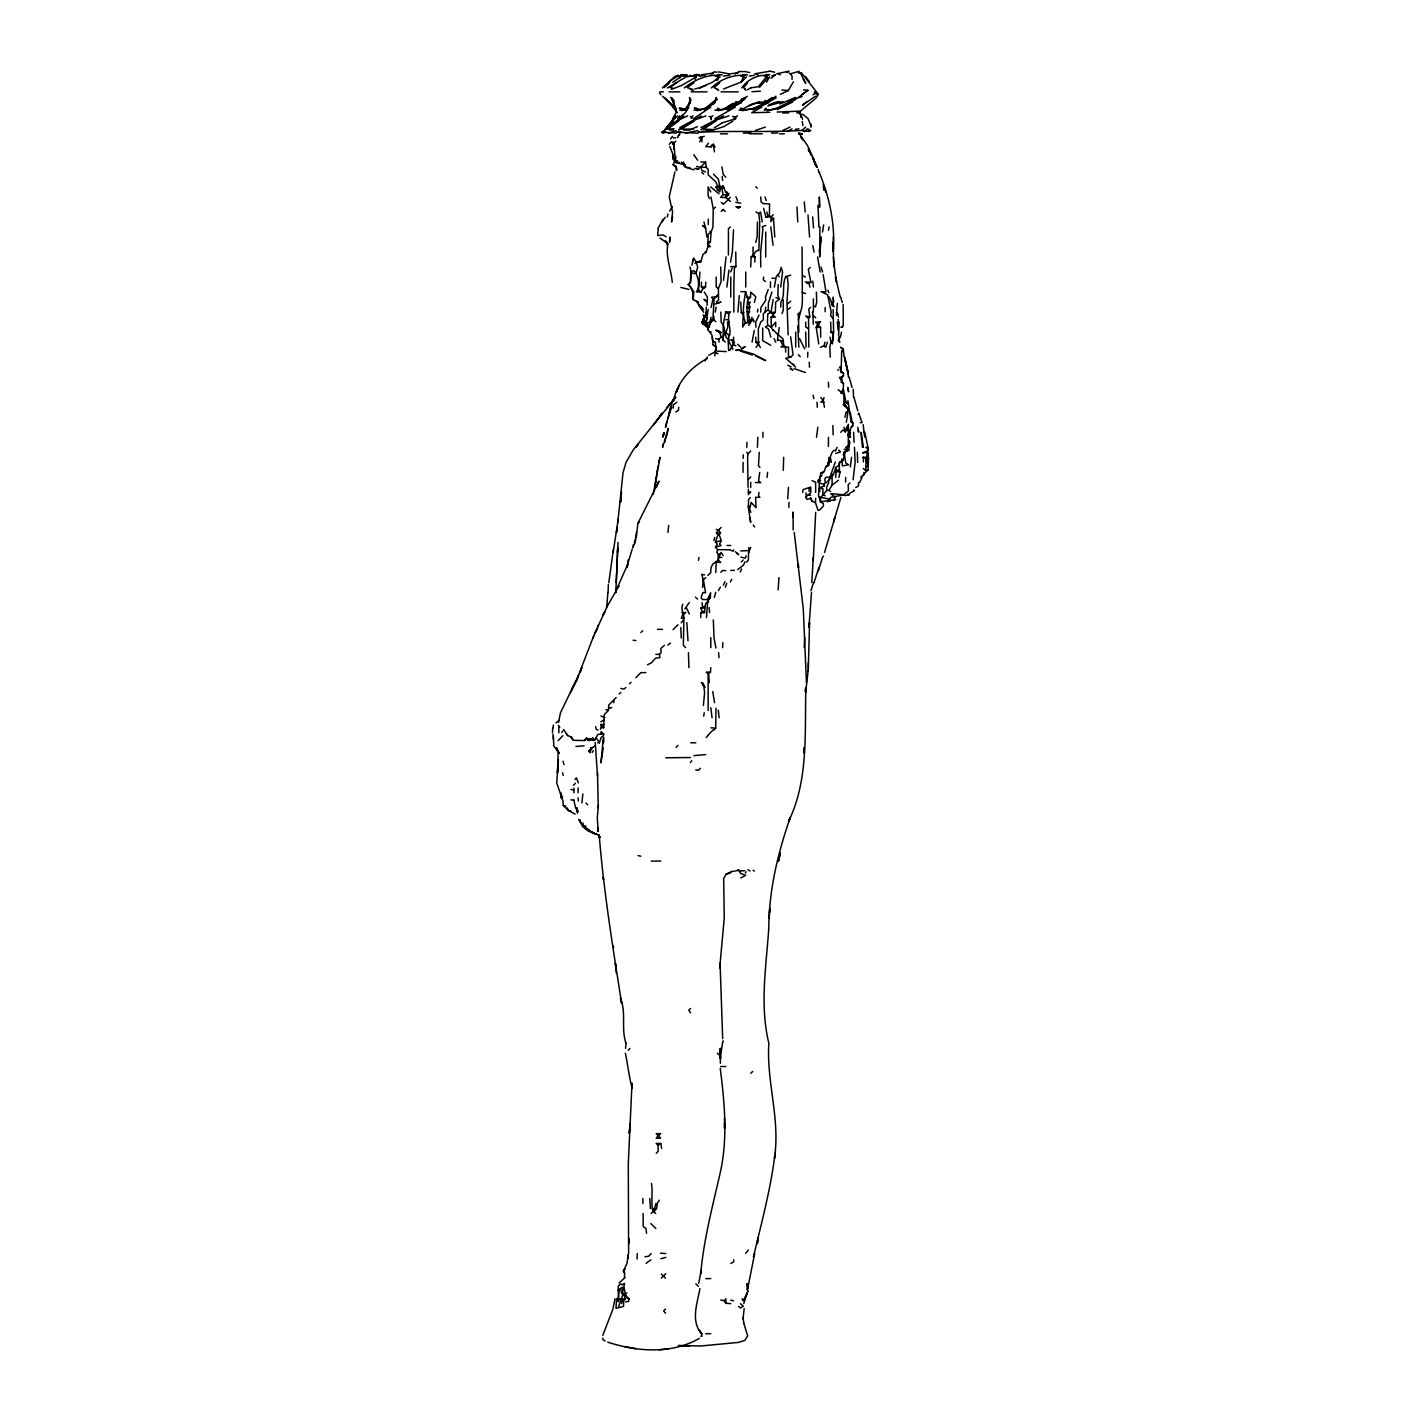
<?xml version="1.0" encoding="UTF-8"?>
<svg xmlns="http://www.w3.org/2000/svg" width="1421" height="1421" viewBox="0 0 1421 1421"><rect width="100%" height="100%" fill="white"/><g stroke="black" fill="none" stroke-linecap="round" stroke-linejoin="round"><path stroke-width="1.5" d="M597.513 772.829L598.277 807.874M708.315 219.083L708.297 224.607M698.723 1283.376L701.175 1270.267L700.748 1273.607C703.715 1239.822 712.436 1206.749 720.074 1173.444C727.978 1138.967 724.639 1103.016 720.234 1068.29M833.345 236.987L833.274 251.641C835.299 224.163 829.544 197.253 819.082 171.977M724.461 1123.372L724.586 1128.381L724.461 1118.363M808.229 670.907L808.229 669.824L805.618 692.702L805.849 687.693C804.623 732.224 808.762 780.165 788.602 821.285L790.147 817.892C777.784 853.275 768.956 890.274 768.797 928.073C766.239 966.458 759.578 1005.322 768.85 1043.245C766.363 1079.96 779.401 1116.444 775.049 1153.408C770.928 1188.436 761.478 1222.806 753.45 1256.875L754.658 1253.571L747.695 1288.616L746.966 1283.607L747.766 1289.078M808.229 670.748L809.597 622.593L808.922 627.389L811.498 592.539M642.86 1203.498L642.878 1198.489M676.218 170.271L676.076 166.364L673.128 164.747L674.46 161.71L672.719 154.871M698.546 302.105L693.253 299.636L693.785 291.216M710.784 707.729L712.063 717.747M802.048 247.005L802.385 300.506L801.924 307.096L798.353 319.903M805.707 332.105L806.062 347.221M689.984 267.041L691.015 271.482L694.123 270.772C698.404 275.727 700.446 286.669 696.361 291.909L701.086 292.033L702.951 288.658L701.423 287.024L701.459 282.069M714.053 729.968L715.74 728.085L715.953 708.226M792.048 79.416L792.065 76.059L789.419 73.039M816.489 437.313L817.839 427.295M790.627 336.795L793.06 354.806L790.751 357.133L788.46 356.12L788.513 347.168L785.44 346.937L783.61 345.108L783.273 339.317L778.264 334.788L779.223 327.523M808.3 667.959L808.354 662.648M757.446 221.978L757.127 236.987L755.741 242.387M811.782 582.539L813.274 557.494M822.883 488.451L823.008 494.934L820.823 497.279L820.326 500.405M753.041 247.005L753.077 255.141L751.141 256.899L750.732 267.041M827.875 462.34L827.839 464.933L825.974 466.905M840.166 367.506L840.735 371.858L843.488 373.297L843.488 375.606L841.818 377.258L841.978 382.018L843.488 383.546L843.204 390.171L841.374 392.001L843.204 390.171M844.145 405.66L844.181 402.25M855.708 487.563L858.479 485.964L858.533 482.376M868.355 453.548L866.188 452.198L868.355 453.548L868.124 469.854L860.753 477.332M725.296 341.999L723.111 340.241L723.182 324.361L721.211 322.46L720.767 312.105M735.9 345.836L733.858 345.179L733.52 337.15M783.664 457.331L783.291 470.369M819.402 206.951L819.331 196.933L819.757 206.951M828.905 457.331C827.484 481.399 829.1 446.709 835.619 450.777L837.04 447.313M840.646 432.304L843.097 429.906L845.264 431.86L848.355 424.275L848.284 445.714L844.891 452.18L843.186 459.889L840.237 461.985L843.186 459.889M868.551 457.331L868.231 464.223L866.046 459.853L868.267 448.876L864.821 432.304M833.257 242.103L833.594 262.032L836.56 282.069L835.477 277.059L840.237 297.096M830.006 337.15L830.859 342.088L832.493 343.811L833.612 332.105L833.15 309.618M603.339 738.227L600.941 762.811L603.215 747.961M603.623 742.615L603.73 737.392M673.27 408.147L673.323 404.807L676.805 402.25M705.793 315.426L706.361 307.096M762.882 437.313L762.97 432.304M788.477 487.385L787.731 498.753M602.877 1337.996L602.841 1339.648L605.044 1340.927M661.689 1148.399L660.712 1143.461L656.165 1143.461L658.03 1145.166L658.154 1151.436L656.236 1153.23M737.908 312.105L739.293 295.639M615.808 592.539L618.028 542.467M643.091 1213.498L643.198 1226.554L646.04 1228.579L646.555 1233.321M615.932 592.539L616.021 589.2M628.153 562.503L632.256 548.986M628.633 1298.972L628.597 1301.707M691.903 265.123L693.661 258.338L696.148 261.659L700.713 262.015L703.058 254.288L706.13 252.387L707.871 246.632L708.138 234.074L711.104 232.227L712.933 226.987L713.253 208.958L710.944 196.951M578.027 792.847L578.169 787.856M743.023 472.358L743.112 462.34M624.441 1278.19L624.601 1273.127L623.357 1271.031L626.945 1263.589L628.615 1252.789L628.295 1163.426L632.008 1083.299L632.167 1088.308C628.97 1076.727 627.904 1064.933 625.364 1053.263M629.912 1128.381L629.201 1133.39L630.036 1123.372M637.105 1258.988L637.247 1253.571M553.053 734.248L553.817 744.551M702.613 587.53L703.111 579.928L701.832 574.084M716.521 301.856L718.564 300.026L718.387 288.57L721.033 281.997L720.767 267.041M608.081 592.539L608.348 584.617M759.276 452.322L758.477 465.786L759.933 467.42M558.151 762.811L558.364 759.542L557.441 772.829L558.151 752.793M616.234 582.539L617.744 547.476L617.389 552.485M815.672 512.43L813.238 560.709M788.868 507.421L789.028 502.412M833.168 434.844L832.848 425.536M863.435 457.331L863.382 461.949M851.552 457.331L850.309 466.976M553.355 727.747L553.231 725.083M669.717 241.996L669.895 236.987L669.504 241.996M750.732 450.972L747.979 453.85L747.588 457.331L748.068 487.385M828.407 446.478L828.479 437.313M843.168 349.122L840.628 347.363L843.168 349.122L841.676 351.733L841.108 371.858M733.858 312.105L733.875 282.069L734.426 267.894L735.954 266.544L735.758 252.014M743.13 458.379L743.254 454.756M765.262 109.95L766.079 108.156L764.125 110.11M658.225 229.243L657.639 235.513L663.074 234.945L666.165 236.756M740.75 302.105L741.229 312.531L743.219 314.485L742.668 327.132L745.386 322.62C741.673 312.886 744.053 301.678 745.563 291.66L740.874 291.66M780.715 307.096L780.946 301.696C785.564 295.497 781.71 284.307 785.777 276.562L790.698 275.159M667.959 532.449L668.652 525.415M778.175 589.804L778.957 577.53M708.226 309.423L706.042 322.372L707.178 327.132L708.866 327.132L710.891 322.194L713.626 319.92L714.07 316.865M710.784 667.657L710.482 672.186L706.184 672.186L708.12 673.536L708.155 710.5M807.608 357.186L807.839 352.177M708.244 599.964L710.322 597.761L710.642 592.77L707.836 598.898L706.486 617.584M819.313 496.906L821.072 502.146L823.416 503.638L823.416 506.089L819.349 510.192L817.928 510.192L815.459 502.697L815.672 498.167M769.525 913.046L769.773 908.037L769.241 918.055M703.697 288.658L705.527 287.024L705.793 282.069M748.636 299.138L750.483 297.309L750.732 292.087L755.812 296.776L754.373 302.442M746.753 447.313L747.002 442.322M760.715 312.194L760.963 307.327L765.724 300.346L765.546 296.794L768.175 289.511M628.206 1255.382L627.78 1258.58M750.892 512.43L748.512 505.503L748.547 499.464L750.43 497.634M754.8 262.032L755.066 256.899L753.077 255.141M806.453 682.684L803.291 608.881L794.232 532.449M626.856 1292.897L625.329 1294.282L626.732 1297.657L629.308 1299.06L622.505 1292.755L624.636 1283.376L622.078 1284.886L620.888 1283.785L618.313 1286.023L618.295 1301.565L619.219 1299.096L625.4 1298.883L623.872 1294.868L621.67 1293.376L620.622 1288.758M701.086 292.033L698.528 290.168L699.931 272.05M603.659 734.284L601.083 731.549L600.905 733.858L597.815 734.533L594.795 739.95L593.196 740.519M722.579 647.639L722.88 642.629M868.124 469.854L865.62 470.511L866.259 458.006L862.618 457.562M655.88 480.707L659.948 457.331L658.953 462.34M581.917 802.865L582.876 793.913M607.904 592.539L606.66 607.566L593.694 635.898L577.512 677.924L578.542 675.419L560.478 712.738L558.489 722.49M613.144 552.485L618.259 519.002M813.54 582.539L810.911 590.834M771.088 317.167L775.28 317.167L773.326 315.515L771.088 317.167L771.337 327.256L772.9 330.471M707.107 305.302L707.356 297.096L704.319 292.087M617.815 522.431L623.002 472.838L626.039 462.34L633.34 449.8L657.87 419.177L653.482 424.968M708.191 243.79L710.376 242.085L711.104 232.227L709.932 231.25M678.723 407.259L678.474 410.243L675.757 412.054M728.795 313.473L730.66 311.963L725.705 311.963L723.307 324.361L726.149 337.381L728.067 339.193L728.636 350.507M723.129 555.593L721.175 552.449L719.292 554.812L718.316 560.069L712.738 564.137L710.944 567.796L710.784 572.521L707.924 575.381M769.027 310.755L773.006 314.272L775.28 312.407L775.706 302.105L779.419 299.067L777.891 295.728L778.193 284.555M835.655 477.367L836.099 471.896L838.07 469.925L840.148 471.754L838.852 477.367M636.271 537.422L637.905 523.354L658.989 481.151L656.378 487.385M726.895 287.078L728.92 270.203M846.312 422.286L848.355 409.39L844.056 402.729L843.825 393.99L838.141 389.763M793.202 529.997L793.025 512.04L793.113 517.102M621.119 497.403L620.515 502.412L621.545 492.394M655.667 482.376L657.372 469.463M773.166 214.678L771.319 216.845L770.893 221.747L772.669 218.781L769.365 215.495L765.883 217.076L763.61 208.301M741.975 109.683L740.501 108.067L740.998 109.524C753.645 110.66 766.256 103.555 776.008 96.184M720.376 1063.281L720.269 1048.254L720.11 1058.272L722.614 1042.801M785.777 276.562L787.483 277.912L788.158 284.484L786.968 302.034L788.14 334.876M613.339 549.714L608.792 582.788M557.743 767.82L558.169 763.272L556.712 782.847L562.876 800.876L563.284 805.529L568.329 810.467L575.185 814.144M669.255 144.356L671.529 141.656L673.217 144.551L673.128 141.851M716.22 529.429L718.529 529.891L720.5 533.017L719.15 534.722L721.264 540.602L719.541 544.119L721.033 545.611L715.474 547.156L716.433 548.346L717.747 549.643L729.772 549.767L733.112 551.277L733.787 549.838M762.704 328.002L762.686 340.649L770.715 345.267M767.109 477.367L767.589 472.358M552.449 732.756L552.733 727.747M728.387 255.034L728.458 228.639L730.376 226.969M822.546 231.996L823.612 224.962M839.243 340.472L839.545 337.097M723.52 280.292L726.024 256.828M757.411 447.313L757.819 437.313M806.506 499.055L805.991 492.785M598.401 805.245L597.282 817.892L598.17 831.463M774.374 287.078L776.257 276.669L779.738 272.441L781.195 267.397L782.58 272.05L780.715 287.078M760.395 347.523L758.494 344.042L758.317 328.873L760.803 321.821L763.343 319.956L763.308 313.917L765.244 311.821L765.724 307.096M819.242 252.014L821.178 236.987L819.633 257.023L819.917 226.987M628.224 559.767L627.141 567.512L627.833 564.048L617.14 588.134L618.988 585.878L606.501 607.566M729.524 335.782C731.46 328.322 727.001 321.004 729.151 313.775M655.223 487.385L656.2 477.367L653.234 494.384M758.832 250.931L759.72 221.978L758.778 213.63L760.555 211.96L762.224 221.978M763.61 277.059L763.326 279.777L765.422 281.553M830.663 322.123L831.001 332.105L832.884 333.757L832.564 340.347L830.859 342.088L829.811 347.168L830.237 357.186M759.702 472.358L758.583 480.973L760.803 482.643L755.386 482.536M636.466 532.449L635.098 542.751L632.7 547.476M703.377 705.42L704.603 692.844L703.608 684.123M863.648 475.644L864.021 472.358M802.723 492.394L803.025 489.641L810.734 487.03L810.734 492.785L805.565 497.172M753.361 318.961L750.714 321.928L747.712 322.034L746.949 306.847L747.961 299.138L745.563 291.66M743.769 1303.608L746.931 1293.625L745.048 1298.634M728.547 194.02L725.616 192.172L723.076 185.547L721.033 187.039L719.701 192.03L715.758 187.217L719.648 185.796L721.868 188.016L723.076 194.659L720.66 197.341L726.131 197.643L726.841 191.835L728.547 194.926L725.953 195.778L726.131 197.643L727.836 199.331M838.621 335.853L839.207 322.123M733.538 229.705L732.366 252.014L730.501 262.228M667.39 247.005C666.342 258.959 671.209 270.558 672.275 282.317M746.593 562.077L748.334 560.123L748.849 547.476M625.506 1048.254L626.164 1043.245M752.082 342.159L754.285 330.382M716.06 350.454L715.438 342.425L712.72 340.933L711.974 335.214L707.995 329.761L707.622 325.267M618.615 1306.521L622.735 1294.868M849.048 435.59L849.509 432.144M573.995 792.847L573.906 788.175M669.806 146.434L672.772 153.965L673.057 159.507M698.546 560.3L698.954 557.494M757.464 312.105L757.908 309.139M703.715 716.148L704.23 712.738M804.179 647.496L804.783 637.62M805.085 691.032L805.583 687.693M758.974 492.394L758.477 495.574L759.88 497.314L755.563 497.314L756.079 507.706L751.176 502.412L750.075 507.51L748.068 506.196L750.732 522.431L749.595 517.422M813.896 582.93L818.905 567.512M716.184 277.059L716.22 286.971L718.387 288.57M711.086 317.256L708.866 327.132L705.207 325.409L707.48 317.114M832.138 474.028L832.102 485.058L828.887 490.44L826.756 490.44L823.008 494.934M693.253 299.636L692.595 291.909L690.57 286.598L688.297 284.609L690.215 282.459L691.015 271.482M614.991 1298.812L612.877 1309.221L602.806 1335.367M853.097 479.765L855.14 462.34L854.483 447.313M688.297 284.395L690.588 282.459L691.423 272.388L694.496 273.827M685.597 109.932L690.464 102.365L685.863 108.618L681.654 110.607C687.089 109.293 691.405 103.005 689.451 97.445L690.819 100.749L690.091 99.861M744.16 1308.652L743.041 1318.795L742.934 1317.533L743.982 1323.679M681.956 612.611L685.899 612.469L683.661 614.298L683.874 617.993L681.316 618.242L682.808 614.298L681.814 607.442L682.773 604.227M828.514 230.273L829.082 226.987M699.896 1288.616C697.374 1303.359 690.286 1321.37 701.85 1333.982L699.31 1330.287L702.063 1333.982M667.515 432.304L668.207 428.36L664.371 441.7M715.243 312.105L716.131 307.096M672.044 402.782L665.472 427.295L666.786 422.286M670.517 407.259L668.652 415.341M773.166 299.494L770.964 312.389L767.82 313.846L767.393 322.123L767.784 325.143L771.337 327.256L775.706 322.123L775.706 326.794M773.308 218.781L773.486 217.875L774.782 236.987M837.342 303.384L836.454 315.444M851.765 427.224L853.204 423.245L851.126 421.859L847.893 400.704M769.365 215.495L769.578 203.931L762.988 203.54L761.088 201.889L760.732 196.933M714.674 355.872L715.367 352.479L718.014 353.811M818.78 482.625L819.775 477.705M675.828 156.381L675.348 162.367L685.49 165.085L681.298 162.047M674.922 171.888L669.22 196.933L672.577 211.96L671.529 221.978L672.648 216.845M663.216 444.507L662.612 447.313L663.056 444.08L664.779 442.375M667.16 433.973L664.513 442.002M673.625 400.278C677.302 381.894 690.926 367.08 707.161 358.554M818.389 570.745L822.191 558.364M591.083 747.783L589.928 752.793L591.225 747.783L589.2 751.833L591.9 747.641L589.058 750.963L591.9 747.641M827.431 342.159L825.725 347.328L824.109 345.765L824.944 342.159M847.165 427.17L849.403 434.187L851.001 427.224L853.204 425.501M824.571 486.124L823.825 484.366L828.78 480.493L835.335 462.02M740.909 82.507L743.574 76.556L744.551 77.889L742.259 81.334M840.344 337.15L841.534 332.141M655.632 1213.463L653.838 1211.758L655.916 1203.498M844.891 417.277L846.028 412.499L848.355 410.989M662.648 133.13L662.31 132.189L663.98 133.13L663.873 130.643L661.706 132.224L662.914 132.224M738.689 72.56L734.781 73.821L739.311 71.476L743.361 71.636M663.927 432.712L662.825 436.886M621.51 1303.643L622.309 1300.41L620.853 1299.078L616.625 1299.096L615.968 1308.368L623.57 1306.396L623.588 1300.41L625.4 1298.883M817.643 481.914L818.141 479.943L820.663 480.778M600.408 729.186L601.314 727.534L603.73 727.747L604.227 714.621L608.437 710.447L608.739 705.065L616.181 697.498M715.367 100.749L716.326 97.445L716.326 99.967M812.759 312.105L813.327 324.237M685.615 647.639L683.359 645.294L683.874 617.993M714.337 597.548L715.722 592.326M696.095 272.832L697.658 267.041L696.148 261.659L695.064 263.56M844.003 452.322L843.31 454.915L845.388 451.896L848.728 450.279M689.594 102.756L690.588 99.079L687.959 105.847M667.195 216.969L668.012 213.967M718.173 529.891L716.433 533.124L718.014 534.722L715.367 542.04L717.41 544.119L715.474 547.156M773.166 329.796L777.962 334.788L777.447 340.649M561.863 732.597L562.663 730.945M729.648 350.49L732.97 345.179L732.863 341.058L730.82 339.974L733.485 340.099M752.046 317.22L750.714 321.928L748.37 315.48L749.879 306.847L748.778 303.703L750.377 302.353L747.322 302.069M704.265 136.309L699.043 137.819L701.992 136.789L701.938 141.869M706.468 324.077L707.178 327.132L702.01 322.123L706.699 312.105M828.194 465.04L825.796 466.958L824.216 471.435L821.107 472.802L819.793 477.367L818.532 495.592L821.072 502.146M669.913 412.268L667.87 418.662M769.649 76.787L766.505 82.187M677.941 118.369L679.345 115.865M713.857 540.389L714.763 537.458M824.517 552.485L840.912 497.403M597.655 742.774L599.431 742.774L601.065 737.535L603.534 735.705L603.534 734.124L600.905 733.858L603.694 733.662M693.91 76.112L695.508 76.556L695.242 79.345M808.798 347.168L808.567 318.286L809.792 316.83L808.815 309.05L810.556 307.273M733.005 349.317L729.222 342.159L728.44 334.468L725.314 332.532L723.04 337.15M711.051 307.487L713.022 298.872L711.601 297.167L716.113 296.829L718.333 294.769M575.629 807.998L573.711 799.579M597.602 627.158L598.33 624.974M720.163 554.19L719.062 557.494L721.815 557.352M726.024 332.265L727.765 327.132L727.623 321.945L729.115 321.945M657.71 468.006L658.509 465.662M700.784 617.584L700.66 612.771L704.763 612.771L704.727 606.607L706.148 602.859L708.653 601.385L707.356 602.859M717.747 549.643L716.77 552.449L719.292 554.812M712.347 337.15L713.093 344.859L715.829 346.777L713.093 344.859M677.604 388.839L676.378 392.232L678.918 386.334M714.55 352.515L716.521 347.026M670.517 410.598L671.724 407.259M741.531 98.76L741.069 102.543M746.22 555.753L745.332 558.169L740.927 557.085M634.334 542.751L635.631 539.198M725.332 587.157L726.717 583.445M692.507 261.304L693.661 258.338M674.069 144.143L675.348 162.367L679.167 162.367M570.443 692.702L577.494 678.652L572.254 688.03M782.012 313.526L783.308 310.187L783.22 299.778M847.733 435.643L849.03 432.304M730.66 271.944L732.241 267.894M845.264 431.86L846.809 427.295M715.26 76.112L717.925 76.556L717.569 80.233M662.097 221.836L665.152 217.324M771.905 292.087L768.352 303.401L768.299 309.725L765.244 311.821M691.192 118.369L692.915 115.865M702.01 322.123L704.923 317.22M748.423 552.947L750.714 547.405M824.02 397.649L823.221 400.313L824.446 407.259M858.195 414.346L858.604 413.351M741.726 101.424L744.835 97.445L734.035 105.651L718.102 110.607L728.067 108.618L741.62 102.33L727.25 109.932M840.184 461.683L838.497 465.555L835.957 467.278L833.257 475.023L830.379 476.959M663.127 219.225L657.87 228.568M740.27 572.024L741.62 568.968M699.736 141.851L701.992 136.789M828.834 482.376L826.596 487.385L826.756 490.44M717.694 79.345L717.925 76.556M562.556 796.204L561.792 797.874L560.815 792.847L560.922 797.856M859.705 482.376L862.05 477.367M723.378 585.15L724.994 581.722M722.401 1042.801L723.307 1040.829M592.681 638.562L593.889 636.057M759.045 314.982L755.741 322.105L755.865 327.185M677.657 137.677L679.345 134.231M737.712 569.626L743.467 565.096L745.101 561.739M730.323 582.077L731.691 579.271M817.324 94.87L818.052 93.413M673.288 399.692L674.886 397.72L672.204 401.823L675.49 397.241L671.494 402.338L675.721 397.241L655.525 422.286M747.251 1293.146L743.059 1300.819M589.2 740.554L591.189 738.707L589.2 740.554L585.789 738.725L584.44 740.554L573.391 740.288L571.082 737.126L573.391 740.288M755.99 347.435L758.494 344.042M708.404 143.219L705.793 146.612L711.246 146.843L713.306 144.338L714.994 147.073M741.762 87.924C747.197 79.7 758.192 74.123 768.157 75.437M753.61 255.141L755.457 251.766L758.37 249.918M592.202 752.455L593.25 750.572M705.047 361.023L707.321 357.008M718.458 590.514L720.376 587.104M780.236 94.354L788.353 90.518L793.433 81.779M672.595 118.796L676.023 112.934L675.153 107.126M669.717 211.054L672.399 206.525M713.076 729.968L708.031 735.154M677.959 624.743L673.003 629.645M730.767 872.565L726.024 874.306L730.767 872.174L726.202 874.217L723.68 878.409L724.248 918.055L719.701 968.127L720.074 963.118L722.685 1038.662M668.545 133.13L676.041 130.643L676.609 132.224L676.041 133.13L663.483 132.224M684.815 609.023L689.256 602.557M688.901 107.126L685.153 112.934L677.781 118.796M726.131 197.643L728.831 193.451M659.308 1200.23L657.213 1203.498L656.662 1208.507L653.838 1211.758M681.227 622.878L683.359 619.929M758.796 86.148L766.647 76.556L767.837 77.889L759.649 87.161M816.436 94.585L817.324 93.271L816.4 91.779L801.16 72.471M666.715 127.517L675.348 115.954M657.816 419.053L662.079 413.12L659.575 416.548M828.78 480.493L831.463 476.959M725.953 1303.288L724.408 1301.37L725.811 1298.687L725.953 1303.288L730.767 1303.643M845.637 495.449L848.674 495.094L850.451 492.661M822.35 557.671L823.47 556.126M745.297 872.956L746.149 871.837M746.505 76.841L740.607 82.311M690.393 762.544L691.796 760.697M706.77 108.653L708.83 105.918M812.279 312.478L813.398 311.057L813.398 298.89M680.055 77.889L680.641 76.112M748.547 325.427L750.412 323.047L745.386 322.62L746.54 322.62M666.68 407.685L671.192 402.569L668.687 405.18M575.061 779.49L576.411 777.82L578.329 782.847M670.499 138.921L672.542 136.398M746.593 1293.146L748.245 1291.138L746.718 1289.078M664.637 129.72L677.355 115.865M704.443 109.932L715.172 102.365L705.029 108.618L696.929 110.607L705.633 108.067L715.687 99.861M734.248 105.847L747.322 96.255M732.579 116.415L735.385 116.913L735.936 118.369L734.142 119.826L734.248 117.765L737.446 115.847M619.059 1282.985L625.062 1277.532M721.229 527.457L718.529 529.891M730.27 197.182L728.369 199.526L730.323 201.498M678.154 135.865L680.02 133.752M584.44 740.554L586.02 738.76L594.795 739.95M711.37 87.924C720.056 79.523 733.058 74.212 745.261 75.473M625.116 1269.06L623.357 1271.031L624.601 1273.127M849.936 482.874L848.142 484.881L848.461 490.849L843.346 494.934L830.663 497.386L828.994 500.405L833.434 500.085L835.317 497.35L830.663 493.638L843.346 494.721M824.216 471.435L822.226 473.619L821.107 472.802M670.588 123.734L673.234 120.803M655.845 654.406L659.504 654.335L661.031 652.648L660.836 648.491L664.46 645.329M600.834 721.761L603.872 719.985M628.26 1050.261L629.912 1048.467M720.802 572.29L722.507 570.478L725.758 570.638M790.485 307.504L788.104 309.423M676.041 747.375L677.87 745.439M748.192 494.668L750.732 491.986L748.032 492.75M670.517 643.056L667.781 645.027M573.462 785.298L575.363 783.308M658.864 1135.521L660.658 1133.656L656.236 1133.656L658.154 1135.521L656.236 1138.221L660.658 1138.221L658.864 1136.445M700.411 768.281L698.51 770.271L695.793 770.04M818.745 343.864L816.222 327.416L817.661 323.455L815.494 322.176L820.592 321.928L817.661 323.455M718.12 294.769L714.106 298.872L712.951 319.014L709.683 322.123M690.588 1008.448L688.794 1010.278L690.588 1012.942M703.111 579.928L705.686 577.654M665.508 1309.007L663.643 1310.908L665.508 1313.288M741.265 561.97L743.201 559.998M663.5 1276.005L665.774 1273.696M651.191 1253.571L648.509 1256.271L644.956 1256.786M635.862 677.675L640.853 672.666L645.862 672.577M661.298 1278.136L663.27 1276.147M717.481 185.796L715.793 181.852L708.12 174.712L708.209 169.348L706.237 167.358L705.615 162.136L700.535 167.198L696.627 166.399M721.264 211.463L723.271 209.455M810.254 267.45L808.3 269.404L810.876 282.299L806.666 283.454M640.942 632.523L642.683 630.8M662.381 87.924L674.407 76.841M820.521 347.328L824.109 345.765M770.715 98.564L768.53 100.749L773.06 97.445C769.773 98.653 757.979 107.534 765.564 100.305M783.61 345.108L780.964 346.937L785.44 346.937L785.706 352.177M618.028 1290.197L622.078 1287.302L624.21 1288.119L625.329 1294.282M706.13 737.463L708.031 735.581M719.008 342.159L718.848 339.388L720.98 337.31M660.712 1143.461L658.03 1145.166M700.837 129.72L715.74 120.217L728.937 115.865M748.139 479.481L750.732 476.941M820.077 477.261L821.96 475.431M562.823 735.705L558.169 740.607M816.524 92.649L813.025 94.745M700.66 612.771L703.875 611.243M801.213 117.161L799.899 111.62L815.938 98.156L818.159 94.745L814.251 91.85M713.271 102.756L717.09 99.079L709.665 105.847M637.905 523.354L639.326 521.987M713.555 208.958L715.438 207.146M715.989 80.109L718.351 77.889M866.028 467.136L868.267 465.324M747.624 82.755L743.769 87.622L744.817 89.399M674.584 77.889L676.005 76.556M823.825 485.787L819.473 488.629L819.935 491.4M717.356 190.432L721.033 187.039L715.758 187.217M629.485 683.732L631.031 682.311M625.862 687.48L624.192 689.025L620.87 688.457M651.138 1213.463L653.003 1211.758C650.64 1202.432 653.056 1193.018 651.475 1183.462M665.472 129.72L678.137 120.217L687.711 115.865M750.785 1073.228L752.721 1071.487M676.609 132.224L697.835 133.13L699.345 132.224C733.68 130.572 768.068 132.49 801.995 130.43L805.618 127.162M619.165 693.999L620.853 692.489M801.995 130.43L804.375 131.496L807.323 128.867L809.135 129.453M664.069 87.622L669.753 82.755M684.354 87.924C694.052 80.18 706.876 74.212 719.523 75.473M787.838 303.668L790.698 301.163M720.181 76.841L712.276 82.311L699.452 87.924L706.024 85.384M792.971 98.564L790.467 100.749L795.796 97.445L779.845 103.999C780.893 99.168 771.088 103.911 768.619 105.118M797.998 314.059L800.36 312.034M843.168 349.761L841.676 351.733M806.666 101.744L802.581 105.19L815.441 96.184M678.687 129.72L693.928 120.217L706.006 115.865M582.752 825.938L585.914 826.063M667.39 87.924L686.254 76.841L696.699 75.473M771.07 78.315L775.582 74.638L771.869 75.828M702.24 611.243L700.695 608.028L704.727 606.607M667.124 127.517L683.803 115.954M790.218 102.365L795.511 98.955L777.021 108.067L767.02 110.554C782.474 109.008 796.097 99.648 807.945 90.269L803.522 89.896M622.505 1289.469L624.21 1288.119M668.652 82.311L676.13 76.841L681.689 75.473M710.749 107.126L693.324 118.796M799.384 112.934L800.556 112.934M741.869 349.015L745.155 346.511L741.105 348.98M724.674 108.653L732.295 103.697L740.252 102.099M555.948 722.774L558.897 720.536M646.2 1263.322L650.854 1259.823M708.866 105.971L714.692 102.809M823.221 400.313L820.841 402.09L824.091 402.09M680.641 76.841L672.826 82.311M590.799 748.938L594.582 746.132M714.106 128.014L721.69 123.218M696.379 76.841L681.725 85.384L671.529 89.328M708.12 673.536L710.482 672.186M741.78 100.749L743.005 99.861M745.741 1253.215L748.405 1250.036M845.921 447.366L848.284 445.714M802.172 94.248L807.945 90.269M732.721 121.3L723.857 126.576L713.289 130.11M719.808 82.755L714.07 87.622L717.694 89.399M676.698 82.755L669.842 87.622L672.666 88.138M678.936 120.803L667.55 129.116L674.087 128.725M739.133 102.756L744.995 99.044M788.406 102.756L793.007 99.861M765.972 102.756L770.591 99.861M743.769 110.003L742.419 110.607L753.698 108.6L773.006 99.008M679.86 127.517L701.228 115.954M712.898 115.865L711.193 116.913L711.317 118.618M834.234 500.405L835.797 499.446M851.659 492.252L854.536 490.476L853.559 490.156M743.449 108.635L752.775 103.644L763.77 102.348L757.091 102.809L748.494 105.971M843.488 375.606L840.788 377.258L841.818 377.258M730.856 1263.5L733.698 1261.777L733.698 1259.717M694.034 82.755L687.213 87.622L692.844 89.399M679.682 110.145L685.206 109.95M700.962 127.517L723.52 115.954M735.261 107.126L714.745 118.796M787.465 131.478L792.03 128.831M838.479 480.245L832.102 485.058M699.398 1338.369C671.547 1354.373 637.23 1351.815 607.708 1342.152M747.588 89.718L750.839 87.907M761.905 107.072L751.762 112.721L769.845 112.277M739.471 82.755L723.573 88.955M740.75 877.983L745.741 875.283L740.643 873.435L738.902 870.114M727.09 545.451L730.767 545.486M713.235 144.338L711.246 145.386L711.246 146.843M728.511 105.971L739.435 102.419M708.742 355.232L715.367 351.733L716.93 353.385M767.447 102.436L776.221 97.889M767.322 325.853L765.368 326.866L768.512 329.068L770.857 337.043M694.567 120.803L681.21 129.116L693.359 129.151M716.255 120.803L703.448 129.116L712.472 129.542M647.514 664.744L651.315 662.914L655.596 658.136L659.859 657.639L659.504 654.335M736.078 350.543L737.961 349.637L735.758 350.01M767.766 105.971L782.953 101.637M782.953 130.412L790.058 127.126M705.207 325.409L702.311 323.597L705.757 322.016L708.866 327.132L705.757 322.016M721.797 122.952L734.675 119.08M798.353 73.164L799.632 72.578M783.841 105.758L792.261 101.975L777.305 109.612M862.831 452.802L868.267 450.51M760.697 105.847L768.974 102.294L753.077 109.879M691.494 129.116L697.338 126.664M701.068 1336.362L702.205 1335.9L701.192 1335.793M765.724 225.459L762.136 226.863L762.97 228.444L760.626 252.405L760.732 267.041M730.909 871.517L734.852 871.233M710.784 320.986L713.626 319.92M693.963 110.145L699.736 109.95M750.59 87.853L759.08 86.645M715.083 304.13L720.962 302.069L716.823 303.153M755.51 130.395L765.368 127.091M702.311 323.597L710.891 322.194M651.28 861.162L660.836 861.002M714.941 110.145L719.914 109.95M738.991 110.145L742.473 109.95M807.519 499.322L810.858 498.291M798.584 97.658L802.03 96.628M835.655 453.388L840.539 451.949L838.585 450.155M712.987 73.057L701.583 74.727M660.889 1258.74L665.827 1257.372M675.508 76.077L678.421 75.277M738.103 870.54L735.918 870.753M827.377 501.702L830.663 500.885M694.78 88.955L700.216 87.622M715.367 542.04L721.264 540.602M657.426 629.343L662.506 629.414M796.684 112.898L799.188 112.898M790.751 357.133L785.706 358.27L795.653 367.009M820.077 501.968L828.994 500.405M786.524 72.222L787.945 72.524M599.147 837.502L598.916 834.944L599.147 837.502L600.444 837.235L596.269 833.488M680.552 75.473L684.815 75.473M675.792 141.265L673.874 143.148L673.98 149.507M608.934 708.191L611.74 707.658M625.435 1301.867L627.354 1301.529M790.858 73.714L799.17 71.281M682.808 76.077L687.622 75.277M766.026 109.453L767.908 110.003M845.797 450.581L848.71 450.279L849.811 442.091L848.905 440.261M749.329 76.077L754.409 75.277M795.245 129.418L798.957 128.831M694.993 75.473L701.477 75.437M685.295 133.13L697.498 130.643L699.345 132.224M693.928 755.652L705.793 754.569M748.458 550.549L740.75 550.957M699.327 76.077L705.402 75.277M734.941 73.182L729.31 73.91L718.475 71.885M723.396 76.077L729.63 75.277M862.867 452.89L866.65 452.411M717.072 351.094L726.255 351.591M777.145 112.046L799.668 111.158L801.426 117.321L800.325 114.319M668.207 1348.884L659.237 1349.79M584.102 745.83L575.931 746.434M782.651 112.952L788.726 112.863M680.659 74.851L683.057 74.603M711.264 131.247L701.885 131.283M706.308 130.11L712.951 130.679M694.016 74.851L697.569 74.567M867.84 447.242L865.833 447.402L868.267 448.876M690.393 757.517L665.827 757.802M730.767 570.496L734.373 570.283M683.661 130.11L690.269 129.986M751.975 91.69L760.448 91.228M725.758 319.778L728.28 319.654M799.668 133.716L802.332 133.84L798.566 133.84M669.611 130.11L673.43 129.933M765.883 217.076L771.319 216.845M836.099 471.896L840.148 471.754M673.376 137.873L675.828 137.801M716.433 533.124L720.5 533.017M771.532 133.13L777.855 132.988M743.361 133.13L751.07 132.988M862.884 457.313L865.904 457.26L867.965 465.324M728.547 194.926L723.076 194.659M663.323 91.868L659.628 91.868M700.695 608.028L704.994 607.993M679.842 91.868L669.149 91.868M707.019 91.868L691.174 91.868M738.21 91.868L721.069 91.868M720.483 133.858L727.534 133.84M690.18 167.802L685.455 167.181L683.217 164.214L685.455 167.181L693.874 169.863M721.868 188.016L723.857 188.016M728.369 199.526L723.307 204.269L721.246 202.333M758.778 213.63L755.954 211.96M707.871 242.085L710.376 242.085M708.191 244.696L710.376 246.632L707.871 246.632M751.141 256.899L755.066 256.899M695.508 262.175L699.576 262.175L699.612 260.931L700.713 262.015M730.66 266.544L735.954 266.544M802.812 275.514L805.441 277.131M771.923 278.285L774.64 278.285M701.423 287.024L705.527 287.024M746.753 297.309L750.483 297.309M747.659 303.703L748.778 303.703M746.949 306.847L749.879 306.847M747.499 308.339L748.956 308.339M747.109 311.679L749.702 311.679M741.229 312.531L743.734 312.531M747.695 317.132L749.418 317.132M747.997 320.311L749.524 320.311M817.661 325.942L820.592 327.416L820.663 337.15M816.222 327.416L820.592 327.416M842.689 327.256L840.983 327.256L843.275 325.675L843.15 304.574M808.354 328.624L805.707 327.025L805.689 322.123M831.001 332.105L833.612 332.105M755.741 337.15L755.99 342.283L759.311 342.283M732.454 342.514L734.604 342.514M732.97 345.179L733.858 345.179M792.758 364.344L793.93 364.344M839.456 367.186L840.415 367.186M839.438 377.204L841.978 382.018M846.028 412.499L847.253 412.499M851.126 421.859L853.204 423.245M860.185 422.676L861.89 422.676M812.084 480.6L815.636 482.305L815.672 492.394M718.014 534.722L719.15 534.722M702.436 574.795L704.603 574.795M690.801 742.774L695.793 742.774M652.452 1208.614L654.69 1208.614M705.793 1278.616L710.784 1278.616M616.625 1299.096L619.219 1299.096M622.309 1300.41L623.588 1300.41M705.793 1333.697L710.784 1333.697M770.964 312.389L775.28 312.407M762.278 133.84L749.116 133.698M720.767 1066.496L725.758 1066.549M689.629 1346.096L678.421 1345.545L701.068 1345.971L738.547 1342.401L744.87 1340.34L747.677 1335.953L743.858 1323.431M779.578 133.769L784.339 133.84M777.998 340.063L783.273 341.111M789.188 71.121L776.878 73.714L780.395 74.709M769.72 71.245L754.853 73.785L758.175 74.816M706.237 167.358L700.535 167.198L702.027 170.36L705.473 171.977M765.741 74.567L769.702 74.727M701.086 109.683L694.283 108.067L698.244 110.003M687.196 109.683L679.185 108.067L682.595 110.003M601.314 727.534L600.905 724.444L603.694 724.568M829.509 477.367L826.152 477.207L824.802 478.77L825.228 482.572M710.837 727.836L715.74 728.085M700.784 161.887L705.615 162.136M742.917 74.603L747.482 74.851M676.076 108.156L674.62 108.067L675.97 109.524M717.871 74.603L722.17 74.851M675.188 160.751L677.568 160.91M781.816 90.038L788.353 90.518M805.281 281.891L810.876 282.299M799.188 133.61L802.332 133.84L798.78 133.432M660.41 1253.162L665.827 1253.571M686.752 75.082L682.471 74.603M807.856 495.005L810.681 495.219M717.019 72.151L713.91 71.92L711.939 74.105L710.642 73.697M701.672 322.016L706.042 322.372L702.915 318.961M696.343 74.603L699.256 74.851M798.584 133.414L801.924 133.716M848.674 495.094L847.786 494.099M570.922 799.845L573.729 800.165M633.091 640.232L635.862 640.551M590.887 739.311L586.02 738.76M694.62 168.566L699.061 168.655L698.208 169.508L696.041 168.371M710.322 597.761L708.759 597.548L708.653 599.52L702.525 599.555L701.121 597.655L702.827 592.539L705.544 592.77L703.448 579.928M804.375 131.496L810.787 130.448L808.318 131.514M713.52 342.159L715.438 342.425M740.607 76.112L743.574 76.556M605.897 709.772L608.437 710.163M764.036 76.112L766.647 76.556M828.994 499.055L820.823 497.279M591.367 739.79L593.232 740.11M720.767 1300.02L724.408 1300.659M735.883 202.297L740.75 203.167M716.93 109.524L719.577 110.003M809.792 316.83L805.689 316.066L808.567 318.286M624.707 1346.593L636.093 1348.742M744.728 870.771L739.293 870.913L737.996 869.741M843.346 494.934L845.282 495.538M744.426 71.459L749.649 72.542M678.599 131.283L680.996 131.78M638.047 855.637L640.853 856.224M570.922 789.472L573.64 790.058M769.862 71.139L774.694 72.205M563.284 805.529L565.931 806.116M688.901 289.404L680.819 287.451M719.079 331.022L715.687 330.24L721.246 332.692L717.09 330.525L719.914 333.029L721.282 337.15M570.922 811.071L568.329 810.467L567.174 807.874M709.168 116.415L711.193 116.913L711.122 119.826M740.75 351.182L752.366 355.001M715.775 338.624L718.848 339.388M740.288 350.863L738.316 349.637L753.965 354.291L765.67 360.614L755.581 355.907M730.767 1300.108L733.52 1300.854M750.057 871.002L747.908 869.723M758.104 101.566L762.153 102.774M735.776 101.655L739.293 102.703M844.234 449.249L847.555 450.279L845.797 447.473M805.37 372.497L794.055 368.607M840.646 392.942L843.825 393.99M820.663 483.282L823.825 484.366M777.98 101.566L781.55 102.809M843.328 389.052L845.992 402.338L848.479 403.209M598.028 730.021L596.181 729.364L595.665 726.611M690.411 116.415L692.045 117.765M866.384 461.718L868.48 462.464L866.259 458.006M710.287 331.804L711.282 332.177M689.629 75.277L691.814 76.077M600.905 716.042L604.831 717.498M802.119 292.282L805.689 293.632M690.251 89.328L693.199 90.5M565.647 733.094L567.761 735.598L571.668 737.144M596.252 834.482L587.814 830.77L582.521 826.294M775.919 297.611L779.419 299.067M696.343 301.536L703.484 309.423M812.048 501.222L810.503 497.83L812.048 501.222L815.459 502.697M823.274 494.934L825.228 495.787M582.752 826.081L589.076 830.077L582.521 826.152L578.649 819.455M828.887 490.44L830.592 491.222M664.673 131.283L665.756 131.78M596.269 834.305L586.18 828.798M590.799 831.569L596.252 834.234M710.695 186.933L718.919 193.771M672.63 98.564L670.765 97.445L674.193 100.749M668.456 244.27L659.983 238.018M840.735 371.858L843.488 373.297M787.749 365.197L791.053 366.902M727.41 313.473L725.705 311.963M813.824 306.066L815.476 306.989L816.72 302.105L816.365 292.087M745.297 88.955L746.007 90.5M754.427 871.144L753.112 870.22M706.876 236.987L705.42 227.182L702.489 225.442L705.793 228.55M848.355 409.39L843.275 404.701M802.581 114.142L808.087 118.671L811 125.918M841.037 382.018L843.488 383.546M705.118 251.695L706.13 252.387M717.019 89.328L718.635 90.5M688.297 284.609L692.915 290.115M720.536 109.683L717.747 108.156L718.458 109.453M715.847 321.714L713.2 319.37M737.641 344.219L740.803 347.292M845.992 402.338L848.301 404.061M673.128 164.747L676.076 167.003M740.501 1303.768L743.307 1306.219L740.483 1308.013L738.618 1306.467M662.559 96.308L673.394 105.651M707.001 301.714L703.981 299.298L705.704 300.808M863.169 468.397L865.62 470.511M695.828 1283.785L698.368 1286.342M669.948 102.756L664.229 97.445M681.032 108.156L682.471 109.453M695.437 597.175L697.551 599.076M755.723 186.684L757.375 188.194M701.228 682.453L705.136 687.391M735.35 551.685L738.636 554.776L736.646 552.858M812.972 315.284L815.672 317.824M701.69 172.172L703.644 174.037M755.99 342.283L757.837 344.042M665.33 99.079L672.63 106.575M828.727 459.8L831.374 462.34L830.415 457.633M782.811 345.108L780.715 341.058M661.298 1274.033L663.27 1276.005M798.282 354.788L800.254 356.742M723.271 209.455L725.261 211.463M650.854 1223.517L655.845 1228.526M836.347 312.425L838.603 317.114M698.191 304.733L703.661 312.229M563.533 729.453L567.761 735.598M663.5 1276.147L665.437 1278.136M696.183 108.156L697.462 109.453M585.967 803.043L587.672 804.819M693.768 154.711L697.693 160.271M725.758 177.145L723.253 174.446L721.921 166.879M705.367 317.238L703.2 314.929L704.319 316.812M820.841 397.649L822.635 399.585M586.322 738.085L588.241 740.163M717.356 1053.156L718.831 1054.755M838.088 340.276L839.669 342.035M836.525 312.425L838.23 314.307M829.065 296.918L834.074 306.812M659.539 93.093L661.014 94.781M833.257 318.73L830.663 315.728L831.143 311.625L827.626 294.804L821.036 291.66L825.956 291.909L823.15 274.59M665.348 240.682L667.426 243.08M672.701 107.072L677.533 112.721M600.905 724.444L603.73 727.747M553.373 745.386L559.235 753.396L556.552 747.783L558.293 752.508M831.818 302.353L833.363 304.201M753.166 525.077L754.658 527.031M800.236 72.915L805.778 83.342L803.274 79.185M805.263 76.308L809.313 81.654M799.011 133.201L807.554 145.653L817.182 166.879M746.753 452.233L747.979 453.85M812.332 156.967L816.951 167.358L814.961 163.948M592.646 737.677L593.854 739.275M558.4 725.332L559.767 727.303M596.305 737.943L599.431 742.774M713.449 174.179L718.387 179.188L719.648 185.796M842.316 371.982L843.257 373.51M686.201 607.442L689.309 613.961M804.641 348.927L799.561 338.553M710.784 191.924L708.084 186.915L708.084 195.299L709.381 198.638M672.47 99.861L673.98 102.756L671.92 99.079L675.579 108.618M778.264 275.07L779.188 276.864M811.498 155.28L808.407 148.974L811.213 155.209M774.072 338.642L775.724 342.212M821.018 487.208L821.693 488.7M742.082 1298.723L742.828 1300.375M835.317 467.616L836.756 470.884L839.402 470.884L839.331 462.34M735.883 196.791L737.623 200.858M683.696 164.214L684.371 165.813M858.018 430.368L858.728 432.144L857.733 427.295M813.292 159.241L815.547 165.102M579.626 819.722L580.887 822.901L579.59 819.722M801.231 115.51L802.563 119.275M827.892 290.221L828.834 292.726M586.82 737.765L587.832 740.554M861.943 422.286L858.728 413.245M617.407 1299.096L618.295 1301.565L619.165 1290.197M741.602 108.156L742.046 109.453M852.085 387.524L849.154 377.204M831.356 302.105L832.653 306.012L831.48 302.105M576.642 807.874L577.938 811.924M674.62 105.847L673.554 102.365L675.632 109.932M821.036 267.041L822.546 272.015M844.038 427.295L845.229 431.274M563 761.23L563.995 764.569M701.637 307.096L702.56 310.24M857.804 410.74L853.95 397.241M848.23 389.23L847.715 387.418L848.674 391.787L848.124 389.798M666.378 242.156L667.728 246.81M765.102 196.933L766.185 200.645M753.361 320.205L753.627 321.093M840.717 297.096L842.262 302.584M770.768 226.88L773.077 245.265M848.373 373.741L844.678 358.643L848.284 374.043M703.981 221.978L705.42 227.182M715.918 647.976L713.999 637.62L713.324 619.893M562.609 772.829L563.284 775.44M683.572 162.03L683.945 163.504M848.284 373.954L844.909 357.186M809.011 283.454L809.917 287.078M813.096 395.287L813.896 398.626M676.076 166.364L676.947 170.058M625.933 1043.245C620.924 1028.378 626.501 1012.871 620.426 998.181L621.599 1003.173C613.037 948.375 603.978 893.329 599.449 837.928M766.843 211.96L767.66 215.495M814.038 252.014L812.776 245.531M576.251 807.874L577.406 813.167M714.443 151.869L713.306 144.338M823.185 184.304L823.665 186.524M577.583 811.391L576.855 807.874L577.601 811.533M850.291 412.268L852.049 421.859M863.897 432.304L864.892 437.313M582.912 822.901L583.409 825.406M818.212 169.348L818.709 171.888M712.756 691.565L714.568 702.72M817.59 257.023L820.148 272.05M833.576 301.643L833.079 297.096M848.586 428.769L849.403 437.313M722.365 336.67L722.916 340.01M813.523 227.928L812.705 216.969M802.279 121.46L802.901 125.545M823.345 186.915L823.86 190.254M812.723 281.145L813.434 287.078M797.749 325.906L798.851 347.168M702.702 682.684L703.111 685.526M834.305 267.041L833.417 257.023M595.239 742.419L597.513 776.168M613.339 945.853L613.606 947.754M718.28 710.234L719.115 717.747M861.623 440.652L861.126 432.304L863.435 447.313M849.794 432.481L850.397 437.313M807.998 214.962L809.579 236.987M813.629 158.708L814.002 161.745M687.995 640.835L686.858 622.593M864.057 432.304L863.222 424.613M861.854 442.322L862.44 447.313M838.994 337.381L839.562 342.354M843.31 349.229L844.145 357.186M722.188 176.435L722.632 180.503M838.088 330.169L837.342 322.123M753.645 320.169L753.841 322.034M804.286 201.942L805.156 211.96M709.097 607.566L709.576 612.575M615.844 968.127L615.382 963.118L616.323 973.136M702.098 602.557L702.471 606.607M649.77 1198.489L650.409 1208.507M718.582 652.648L719.044 657.639M707.765 327.132L707.995 329.761M848.23 374.451L848.461 377.204M817.981 205.263L818.922 226.987M681.263 638.029L680.819 627.602M797.749 221.978L796.986 206.951M838.212 319.334L838.426 322.123M695.508 76.556L695.633 78.137M709.31 682.684L708.599 673.536M833.292 298.534L833.523 302.105M798.353 313.846L798.851 332.141M853.204 389.39L853.524 397.241M817.039 402.25L817.324 407.259M578.116 797.856L578.294 801.035M857.343 452.322L857.627 462.34M853.595 432.304L854.074 442.322M809.26 362.195L809.508 367.204M828.425 382.213L828.638 387.223M810.911 124.071L811.036 127.18M688.901 667.657L688.439 652.648M553.391 736.131L553.515 739.471M748.37 489.161L748.476 492.394M844.181 452.322L845.69 462.837L848.586 464.827L842.404 465.91L841.8 459.001M613.748 700.02L613.819 702.72M718.138 554.812L718.262 560.069L720.749 562.467L716.202 562.112L715.775 572.521M558.826 727.392L558.844 732.756M770.448 281.82L770.448 287.539M633.322 544.616L633.322 547.476M845.637 477.367L845.637 482.056M838.07 369.371L838.07 370.437M825.175 307.522L825.175 311.714M818.887 323.455L818.887 325.942M809.117 488.469L809.117 491.382M795.689 332.141L795.689 347.168M773.326 314.272L773.326 315.515M765.724 231.996L765.724 257.023M750.732 482.376L750.732 487.385M745.741 272.05L745.741 287.078M730.767 277.059L730.767 297.096M710.784 637.62L710.784 647.639M708.422 243.79L708.422 244.696M804.215 747.783L804.02 752.793L804.215 747.783M603.374 740.217L603.268 742.65L603.374 740.217M757.855 1238.259L757.429 1243.553L757.855 1238.259M663.305 434.737L663.127 436.886L664.211 432.766L663.305 434.737M775.031 1153.408L774.498 1158.417L775.049 1153.408M617.158 527.44L616.519 532.449L617.194 527.44M780.307 852.955L778.495 861.233L780.307 852.955M834.784 517.422L833.647 522.111L834.838 517.422M581.757 667.657L579.999 672.666L581.793 667.657M597.388 628.402L595.221 632.611L597.388 628.402M604.653 612.06L603.143 614.6L604.653 612.06M673.412 399.852L671.707 402.427L673.465 399.923M638.065 444.453L635.684 447.313L638.136 444.56M740.394 206.738L738.494 208.265L735.918 206.738L740.394 206.738M792.687 369.957L790.183 368.376L792.652 369.957M802.883 139.755L800.591 136.842L802.883 139.755M809.846 151.869L808.407 148.992L809.704 151.869M826.045 191.924L824.056 187.75L825.867 191.924M598.188 831.267L597.708 827.91L598.188 831.267M603.516 879.528L603.215 877.041L603.499 879.546M720.571 1058.272L720.163 1053.263L720.571 1058.272M798.513 567.512L798.282 564.386L798.513 567.512M628.864 1243.553L628.739 1238.544L628.793 1243.553"/></g></svg>
